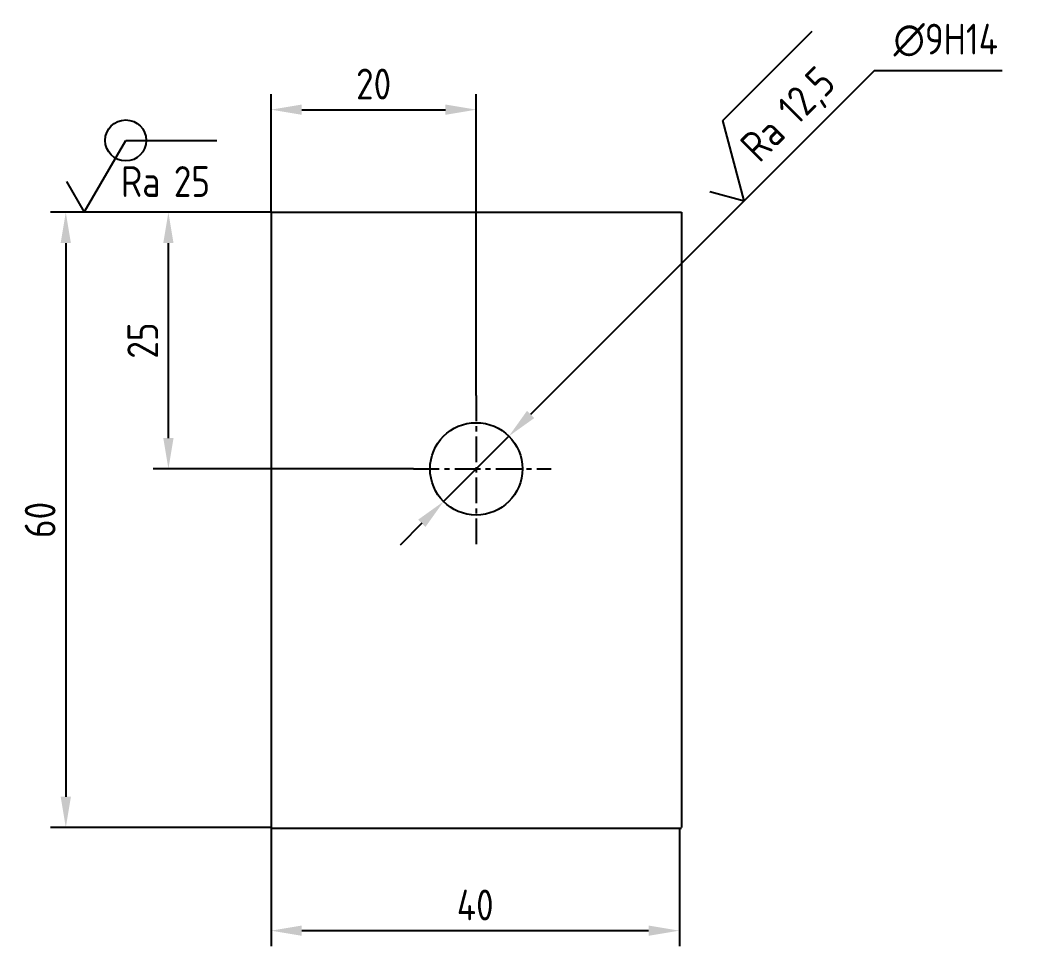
# Model space of a CAD drawing. Extents: x 196 to 1957, y 425 to 1410.
# Drawn here: x 196.2 to 293.4, y 424.6 to 514.8 of the extents above; entities that cross this region are included whole.
import ezdxf

# ---------------------------------------------------------------- set-up
doc = ezdxf.new("R2010")
doc.units = 0
doc.header["$LTSCALE"] = 2
doc.header["$MEASUREMENT"] = 0
doc.linetypes.add('CENTER', pattern=[2, 1.25, -0.25, 0.25, -0.25])
doc.layers.get('0').update_dxf_attribs({"linetype": 'CONTINUOUS'})
doc.layers.get('DEFPOINTS').update_dxf_attribs({"linetype": 'CONTINUOUS'})
for name, color, linetype in [('CEN', 5, 'CENTER'), ('CONT', 6, 'CONTINUOUS'), ('DIM', 7, 'CONTINUOUS'), ('TEXT', 3, 'CONTINUOUS'), ('TEXT_RUS', 3, 'CONTINUOUS')]:
    doc.layers.add(name, color=color, linetype=linetype)
doc.styles.add('STYLE1', font='romans.shx', dxfattribs={"width": 0.8})
doc.dimstyles.new('LIN1', dxfattribs={"dimtxt": 3, "dimasz": 3, "dimexe": 1.5, "dimexo": 0, "dimgap": 1, "dimtad": 1, "dimdec": 4, "dimrnd": 1, "dimdsep": 46, "dimtxsty": 'STYLE1', "dimcen": 0, "dimdle": 2, "dimclrd": 256, "dimclrt": 3, "dimaunit": 1, "dimadec": 0, "dimazin": 0, "dimtfac": 0.66, "dimtdec": 4, "dimtmove": 0, "dimatfit": 3, "dimfxl": 1, "dimtvp": 0.833333, "dimtolj": 1, "dimarcsym": 0})
doc.dimstyles.new('Rad', dxfattribs={"dimtxt": 3, "dimasz": 3, "dimexe": 1.25, "dimexo": 0, "dimgap": 1.5, "dimtad": 1, "dimtoh": 1, "dimdec": 1, "dimtxsty": 'STYLE1', "dimcen": 2.5, "dimclrt": 3, "dimadec": 0, "dimazin": 0, "dimtfac": 1, "dimtdec": 1, "dimtmove": 0, "dimatfit": 3, "dimfxl": 1, "dimarcsym": 0})

# ---------------------------------------------------------------- blocks, each defined once
blk = doc.blocks.new('*D3')
at = {"layer": 'DEFPOINTS', "color": 0, "transparency": 16777216}
for p in [(210.7, 496.1), (220.7, 496.1), (234.6, 471.1)]:
    blk.add_point(p, dxfattribs=at)
at = {"layer": 'DIM', "color": 0, "lineweight": -2, "transparency": 16777216}
for p, q in [((220.7, 496.1), (209.2, 496.1)), ((234.6, 471.1), (209.2, 471.1))]:
    blk.add_line(p, q, dxfattribs=at)
at = {"layer": 'DIM', "lineweight": -2, "transparency": 16777216}
blk.add_line((210.7, 474.1), (210.7, 493.1), dxfattribs=at)
at = {"layer": 'DIM', "transparency": 16777216}
for points in [[(210.2, 493.1), (211.2, 493.1), (210.7, 496.1)], [(210.2, 474.1), (211.2, 474.1), (210.7, 471.1)]]:
    blk.add_solid(points, dxfattribs=at)
at = {"layer": 'DIM', "color": 3, "transparency": 16777216, "insert": (208.2, 483.6), "char_height": 3, "attachment_point": 5, "rotation": 90, "style": 'STYLE1'}
blk.add_mtext('\\A1;25', dxfattribs=at)
blk = doc.blocks.new('*D4')
at = {"layer": 'DEFPOINTS', "color": 0, "transparency": 16777216}
for p in [(220.7, 436.15), (260.5, 436.15), (260.5, 426.1)]:
    blk.add_point(p, dxfattribs=at)
at = {"layer": 'DIM', "color": 0, "lineweight": -2, "transparency": 16777216}
for p, q in [((220.7, 436.15), (220.7, 424.6)), ((260.5, 436.15), (260.5, 424.6))]:
    blk.add_line(p, q, dxfattribs=at)
at = {"layer": 'DIM', "lineweight": -2, "transparency": 16777216}
blk.add_line((223.7, 426.1), (257.5, 426.1), dxfattribs=at)
at = {"layer": 'DIM', "transparency": 16777216}
for points in [[(223.7, 426.6), (223.7, 425.6), (220.7, 426.1)], [(257.5, 426.6), (257.5, 425.6), (260.5, 426.1)]]:
    blk.add_solid(points, dxfattribs=at)
at = {"layer": 'DIM', "color": 3, "transparency": 16777216, "insert": (240.6, 428.6), "char_height": 3, "attachment_point": 5, "style": 'STYLE1'}
blk.add_mtext('\\A1;40', dxfattribs=at)
blk = doc.blocks.new('*D5')
at = {"layer": 'DEFPOINTS', "color": 0, "transparency": 16777216}
for p in [(210.7, 496.1), (200.7, 436.15), (220.7, 436.15)]:
    blk.add_point(p, dxfattribs=at)
at = {"layer": 'DIM', "color": 0, "lineweight": -2, "transparency": 16777216}
for p, q in [((210.7, 496.1), (199.2, 496.1)), ((220.7, 436.15), (199.2, 436.15))]:
    blk.add_line(p, q, dxfattribs=at)
at = {"layer": 'DIM', "lineweight": -2, "transparency": 16777216}
blk.add_line((200.7, 493.1), (200.7, 439.15), dxfattribs=at)
at = {"layer": 'DIM', "transparency": 16777216}
for points in [[(200.2, 493.1), (201.2, 493.1), (200.7, 496.1)], [(200.2, 439.15), (201.2, 439.15), (200.7, 436.15)]]:
    blk.add_solid(points, dxfattribs=at)
at = {"layer": 'DIM', "color": 3, "transparency": 16777216, "insert": (198.2, 466.125), "char_height": 3, "attachment_point": 5, "rotation": 90, "style": 'STYLE1'}
blk.add_mtext('\\A1;60', dxfattribs=at)
blk = doc.blocks.new('*D6')
at = {"layer": 'DEFPOINTS', "color": 0, "transparency": 16777216}
for p in [(240.7, 506.1), (220.7, 496.1), (240.7, 478.25)]:
    blk.add_point(p, dxfattribs=at)
at = {"layer": 'DIM', "color": 0, "lineweight": -2, "transparency": 16777216}
for p, q in [((220.7, 496.1), (220.7, 507.6)), ((240.7, 478.25), (240.7, 507.6))]:
    blk.add_line(p, q, dxfattribs=at)
at = {"layer": 'DIM', "lineweight": -2, "transparency": 16777216}
blk.add_line((223.7, 506.1), (237.7, 506.1), dxfattribs=at)
at = {"layer": 'DIM', "transparency": 16777216}
for points in [[(223.7, 506.6), (223.7, 505.6), (220.7, 506.1)], [(237.7, 506.6), (237.7, 505.6), (240.7, 506.1)]]:
    blk.add_solid(points, dxfattribs=at)
at = {"layer": 'DIM', "color": 3, "transparency": 16777216, "insert": (230.7, 508.6), "char_height": 3, "attachment_point": 5, "style": 'STYLE1'}
blk.add_mtext('\\A1;20', dxfattribs=at)
blk = doc.blocks.new('A$C6CF913E7')
at = {"layer": 'TEXT'}
blk.add_circle((0, 0), 2, dxfattribs=at)
blk = doc.blocks.new('sherISO_07')
at = {"layer": 'TEXT'}
blk.add_line((4.041, 7), (12.927, 7), dxfattribs=at)
blk.add_lwpolyline([(-1.732, 3), (0, 0), (4.041, 7)], dxfattribs=at)
blk.add_blockref('A$C6CF913E7', (4.041, 7))
at = {"layer": 'TEXT', "style": 'STYLE1', "width": 0.8}
blk.add_text('Ra', height=3, dxfattribs=at).set_placement((3.584, 1.5))
blk.add_attdef('25', (8.727, 1.5), '', height=3, dxfattribs=at)
blk = doc.blocks.new('sherISO_01')
at = {"layer": 'TEXT'}
blk.add_line((4.041, 7), (16.364, 7), dxfattribs=at)
blk.add_lwpolyline([(-1.732, 3), (0, 0), (4.041, 7)], dxfattribs=at)
at = {"layer": 'TEXT', "style": 'STYLE1', "width": 0.8}
blk.add_text('Ra', height=3, dxfattribs=at).set_placement((3.584, 1.5))
blk.add_attdef('12,5', (8.727, 1.5), '', height=3, dxfattribs=at)
blk = doc.blocks.new('*D11')
at = {"layer": 'DEFPOINTS', "color": 0, "transparency": 16777216}
for p in [(243.882, 474.282), (237.518, 467.918)]:
    blk.add_point(p, dxfattribs=at)
at = {"layer": 'DIM', "color": 0, "lineweight": -2, "transparency": 16777216}
for p, q in [((279.475, 509.875), (246.003, 476.403)), ((291.946, 509.875), (279.475, 509.875)), ((237.518, 467.918), (243.882, 474.282)), ((235.397, 465.797), (233.275, 463.675))]:
    blk.add_line(p, q, dxfattribs=at)
at = {"layer": 'DIM', "color": 0, "transparency": 16777216}
for points in [[(245.65, 476.757), (246.357, 476.05), (243.882, 474.282)], [(235.043, 466.15), (235.75, 465.443), (237.518, 467.918)]]:
    blk.add_solid(points, dxfattribs=at)
at = {"layer": 'DIM', "color": 3, "transparency": 16777216, "insert": (286.461, 512.875), "char_height": 3, "attachment_point": 5, "style": 'STYLE1'}
blk.add_mtext('∅9H14', dxfattribs=at)

msp = doc.modelspace()

# ---------------------------------------------------------------- linework, layer by layer
at = {"layer": 'CEN'}
for p, q in [((240.7, 478.25), (240.7, 463.25)), ((234.6, 471.1), (248, 471.1))]:
    msp.add_line(p, q, dxfattribs=at)
at = {"layer": 'CONT'}
for p, q in [((220.7, 496.1), (220.7, 436.15)), ((220.7, 496.1), (260.7, 496.1)), ((260.7, 496.1), (260.7, 436.15)), ((220.7, 436.1), (260.7, 436.1))]:
    msp.add_line(p, q, dxfattribs=at)
msp.add_circle((240.7, 471.1), 4.5, dxfattribs=at)

# ---------------------------------------------------------------- block references
at = {"layer": 'DIM', "rotation": 45}
msp.add_blockref('sherISO_01', (266.825, 497.225), dxfattribs=at).add_auto_attribs({'12,5': '12,5'})
at = {"layer": 'TEXT_RUS'}
msp.add_blockref('sherISO_07', (202.5, 496.1), dxfattribs=at).add_auto_attribs({'25': '25'})

# ---------------------------------------------------------------- dimensions: what is measured, and where the dimension line sits
at = {"layer": 'DIM'}
dim = msp.add_diameter_dim_2p(p1=(237.51802, 467.91802), p2=(243.88198, 474.28198), text='<>H14', dimstyle='Rad', dxfattribs=at)
dim.commit()
dim.dimension.update_dxf_attribs({"geometry": '*D11', "text_midpoint": (286.46071, 509.875), "dimtype": 163})
dim = msp.add_linear_dim(base=(240.7, 506.1), p1=(220.7, 496.1), p2=(240.7, 478.25), dimstyle='LIN1', dxfattribs=at)
dim.commit()
dim.dimension.update_dxf_attribs({"geometry": '*D6', "text_midpoint": (230.7, 508.6)})
dim = msp.add_linear_dim(base=(200.7, 436.15), p1=(210.7, 496.1), p2=(220.7, 436.15), angle=90, dimstyle='LIN1', dxfattribs=at)
dim.commit()
dim.dimension.update_dxf_attribs({"geometry": '*D5', "text_midpoint": (198.2, 466.125)})
dim = msp.add_linear_dim(base=(210.7, 496.1), p1=(234.6, 471.1), p2=(220.7, 496.1), angle=90, dimstyle='LIN1', dxfattribs=at)
dim.commit()
dim.dimension.update_dxf_attribs({"geometry": '*D3', "text_midpoint": (210.7, 483.6), "dimtype": 160})
dim = msp.add_linear_dim(base=(260.5, 426.1), p1=(220.7, 436.15), p2=(260.5, 436.15), dimstyle='LIN1', dxfattribs=at)
dim.commit()
dim.dimension.update_dxf_attribs({"geometry": '*D4', "text_midpoint": (240.6, 426.1), "dimtype": 160})

doc.saveas('drawing.dxf')
